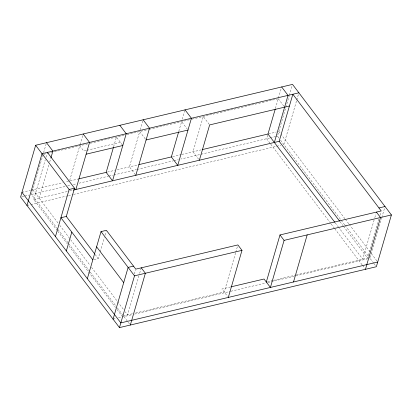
<?xml version="1.0" encoding="UTF-8"?>
<svg xmlns="http://www.w3.org/2000/svg" width="412" height="412" viewBox="0 0 412 412"><rect width="100%" height="100%" fill="white"/><g stroke="black" fill="none" stroke-linecap="round" stroke-linejoin="round"><path stroke-width="0.31" stroke-dasharray="2.06 1.54" d="M278.991 138.108L277.492 136.125L289.147 96.001M283.863 144.55L296.558 100.755M57.623 229.015L31.466 194.464L43.09 154.454M43.6 152.687L46.165 143.865M57.371 230.71L33.727 199.48L45.274 159.748M45.984 157.302L47.05 153.635M39.212 198.182L48.977 164.558M49.687 162.112L50.753 158.445M80.103 144.586L82.838 135.172M113.599 146.811L116.426 137.072L122.807 145.498M94.013 259.56L98.2 258.571L99.982 252.432M100.162 251.814L104.262 237.693M104.978 235.242L106.044 231.554M140.219 129.79L142.784 120.963M134.363 274.016L135.605 269.736M178.787 131.361L181.62 121.622L187.249 129.054M182.305 119.269L184.864 110.442M138.957 275.772L127.591 314.897L125.263 311.827M139.668 273.331L141.264 267.826M267.64 135.203L266.616 138.731L270.37 143.68M275.407 108.459L281.144 88.719M235.571 252.875L224.205 292L135.069 313.125M235.752 252.262L237.348 246.762M296.733 100.147L298.509 94.034M374.101 220.044L362.735 259.163L339.091 227.939M374.812 217.598L375.878 213.926M296.367 274.897L367.545 258.025L378.911 218.901M379.977 215.234L380.868 212.175M373.72 263.247L369.966 258.283L381.646 218.133M381.826 217.521L384.664 207.741M289.322 95.388L292.17 85.619M268.583 133.879L276.416 132M269.639 138.01L180.935 159.037M270.241 137.86L275.077 136.702M275.679 136.557L277.492 136.125M67.862 195.772L30.601 204.604M68.49 195.623L72.867 194.588M73.49 194.438L276.019 146.42M276.622 146.275L280.845 145.266M122.137 317.034L132.082 314.68M134.58 314.088L230.267 291.402M230.895 291.258L267.167 282.658M267.79 282.508L295.311 275.988M295.934 275.839L367.55 258.854M43.708 154.309L51.788 152.394M54.276 151.801L87.838 143.85M90.326 143.258L124.393 135.188M126.845 134.606L148.464 129.481M149.093 129.332L191.513 119.274M192.136 119.13L277.611 98.87M86.232 150.437L83.744 151.029L79.758 145.766L69.504 181.069L65.153 182.099M86.855 150.292L120.417 142.336M21.965 192.332L30.416 190.329M31.024 190.19L62.665 182.686M70.122 180.919L78.203 179.004M107.398 172.087L114.747 170.341M117.199 169.765L138.211 164.785M172.602 156.632L181.259 154.577M181.877 154.433L201.133 149.87M21.805 196.756L24.22 196.184M24.823 196.04L29.051 195.036M31.466 194.464L65.235 186.461M67.738 185.869L70.864 185.127M73.367 184.535L76.493 183.793M78.996 183.201L108.387 176.233M109.015 176.084L113.393 175.048M114.016 174.899L136.532 169.564M137.155 169.414L173.431 160.819M174.055 160.67L178.432 159.635M33.727 199.48L69.046 191.111M69.664 190.962L73.393 190.081M26.976 205.464L29.994 204.749M230.607 286.943L221.934 288.997L227.568 296.439M123.327 315.911L132.576 313.717M267.563 281.726L272.569 280.536M273.197 280.387L295.739 275.046M113.084 319.182L116.102 318.466M118.517 317.894L121.535 317.178M270.746 144.174L330.79 223.469M278.239 98.72L283.863 106.157M371.346 253.586L376.97 261.023M344.957 218.757L281.072 134.405M345.344 219.266L348.835 223.881M349.227 224.391L369.796 251.536M374.096 263.742L375.6 265.73M280.49 140.09L340.878 219.859M341.265 220.374L344.756 224.983M345.143 225.493L368.416 256.233M368.802 256.748L369.966 258.283M340.024 221.682L343.129 225.776M343.515 226.286L367.545 258.025M335.214 222.82L338.705 227.429M362.102 264.834L335.054 229.103M362.478 265.328L364.728 268.305M331.176 223.984L334.668 228.593M209.27 124.419L203.265 116.493L193.012 151.796L198.641 159.228M145.333 138.988L139.709 131.557L129.45 166.86L135.826 175.28M95.126 254.513L98.2 258.571M32.831 189.757L58.205 223.268M59.755 225.312L70.22 239.135M70.606 239.645L89.991 265.24M91.541 267.29L123.713 309.778M58.015 229.525L89.816 271.529M90.207 272.044L115.803 305.848M117.358 307.898L123.173 315.582M123.95 316.607L130.331 325.032M57.762 231.22L67.45 244.017M69 246.067L115.515 307.496M117.07 309.541L122.106 316.2M278.826 131.423L280.701 133.91"/><path stroke-width="0.62" d="M35.643 145.261L20.6 197.039L119.465 327.607L376.352 266.724L391.4 214.94L292.525 84.393L35.643 145.261L69.128 189.484L55.455 236.555M26.976 205.464L42.019 153.686L298.865 92.808M50.934 157.837L52.885 151.111L46.51 142.686M94.739 254.003L66.306 216.455L74.51 188.212L47.406 152.409M75.88 189.489L89.553 142.418L83.178 133.998M66.342 250.939L71.812 232.111M119.846 125.305L126.227 133.73L112.548 180.801L106.172 172.376L113.424 147.419M87.344 278.677L101.022 231.601L106.404 230.329L135.78 269.129L237.884 244.929L241.988 250.352L228.315 297.423M135.826 175.28L149.505 128.209L143.124 119.789M113.084 319.182L128.127 267.403L133.509 266.126M119.465 327.607L134.508 275.829L101.022 231.601M185.04 109.855L191.415 118.275L177.742 165.346L171.361 156.926L178.612 131.969M130.331 325.032L145.374 273.254L141.264 267.826M199.387 160.217L209.646 124.913L289.425 106.008M334.827 222.31L267.98 134.024L275.231 109.072M274.361 142.449L288.034 95.378L281.654 86.953M339.637 221.167L279.171 141.311L292.844 94.24L381.224 210.954L279.985 234.948L266.312 282.019M279.985 234.948L284.089 240.371L270.416 287.442L264.041 279.022L231.225 286.798M293.504 281.973L307.182 234.902M365.475 269.299L380.518 217.521L376.413 212.092M86.139 154.186L122.807 145.498M146.085 139.977L187.996 130.043M78.826 178.859L106.172 172.376M138.834 164.635L171.361 156.926M202.385 149.571L267.98 134.024M69.128 189.484L74.51 188.212M73.393 190.081L279.171 141.311M66.306 216.455L60.925 217.727L92.813 259.848M378.952 207.957L385.019 206.52M391.4 214.94L284.089 240.371M134.508 275.829L241.988 250.352M377.716 262.017L120.829 322.9L21.965 192.332M96.599 246.819L123.708 282.622"/></g></svg>
